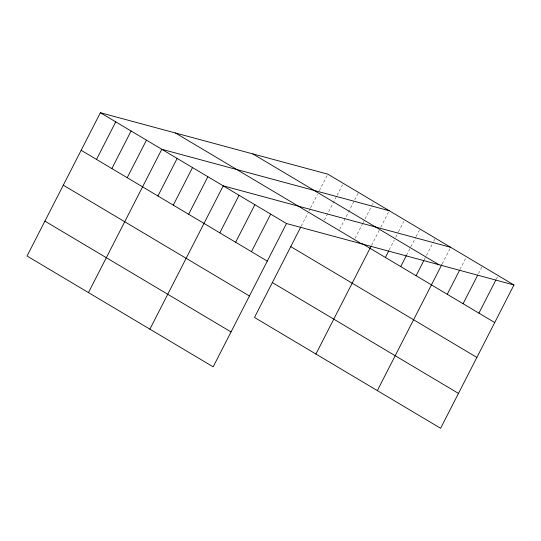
<?xml version="1.0" encoding="UTF-8"?>
<svg xmlns="http://www.w3.org/2000/svg" width="541" height="541" viewBox="0 0 541 541"><rect width="100%" height="100%" fill="white"/><g stroke="black" fill="none" stroke-linecap="round" stroke-linejoin="round"><path stroke-width="0.41" stroke-dasharray="2.71 2.03" d="M301.168 226.266L307.863 213.181M308.992 210.976L310.142 208.725M310.527 207.974L317.445 194.449M319.373 190.696L327.832 174.161M324.343 220.119L336.651 196.079M337.029 195.328L342.412 184.806M339.701 229.262L354.308 200.711M354.693 199.96L358.156 193.198M355.052 238.405L362.747 223.379M363.126 222.628L364.668 219.626M365.053 218.868L371.971 205.35M372.357 204.593L373.128 203.091M371.566 245.296L379.255 230.27M380.79 227.261L388.864 211.484M389.222 249.928L394.22 240.163M395.762 237.154L398.068 232.65M398.453 231.9L403.836 221.377M406.501 255.318L415.731 237.283M416.117 236.532L419.573 229.769M424.164 259.95L426.085 256.191M426.47 255.44L433.388 241.915M433.774 241.164L434.93 238.912M442.213 263.832L449.902 248.806M459.951 269.492L466.105 257.475M478.467 273.658L481.923 266.896M496.205 279.318L497.747 276.316"/><path stroke-width="0.81" d="M513.95 284.979L327.832 174.161L100.383 112.717L27.05 256.021L213.168 366.839L286.5 223.534L513.95 284.979L440.617 428.283L254.5 317.466L300.796 226.997M96.514 159.426L115.74 121.86M111.865 168.569L131.091 131.003M127.223 177.712L146.449 140.146M88.467 292.586L161.8 149.282L389.25 210.733M157.931 195.998L177.157 158.425M173.289 205.14L192.515 167.568M188.64 214.277L207.866 176.711M149.891 329.158L223.223 185.854L450.667 247.305M219.815 232.84L239.041 195.274M235.639 242.26L254.865 204.694M251.457 251.68L270.683 214.114M315.917 354.037L371.18 246.047M385.381 257.442L388.837 250.679M400.732 266.585L406.501 255.318M416.09 275.727L423.779 260.701M377.334 390.609L441.828 264.583M447.265 294.29L459.566 270.25M463.082 303.711L477.696 275.159M478.907 313.131L495.82 280.069M252.769 153.887L438.893 264.705M362.348 243.727L494.724 322.551M175.44 132.991L361.564 243.808M100.383 112.717L286.5 223.534M290.747 246.622L476.871 357.439M81.157 150.283L267.281 261.1M272.353 282.571L458.47 393.395M63.304 185.178L249.421 295.995M44.903 221.127L231.027 331.944"/></g></svg>
